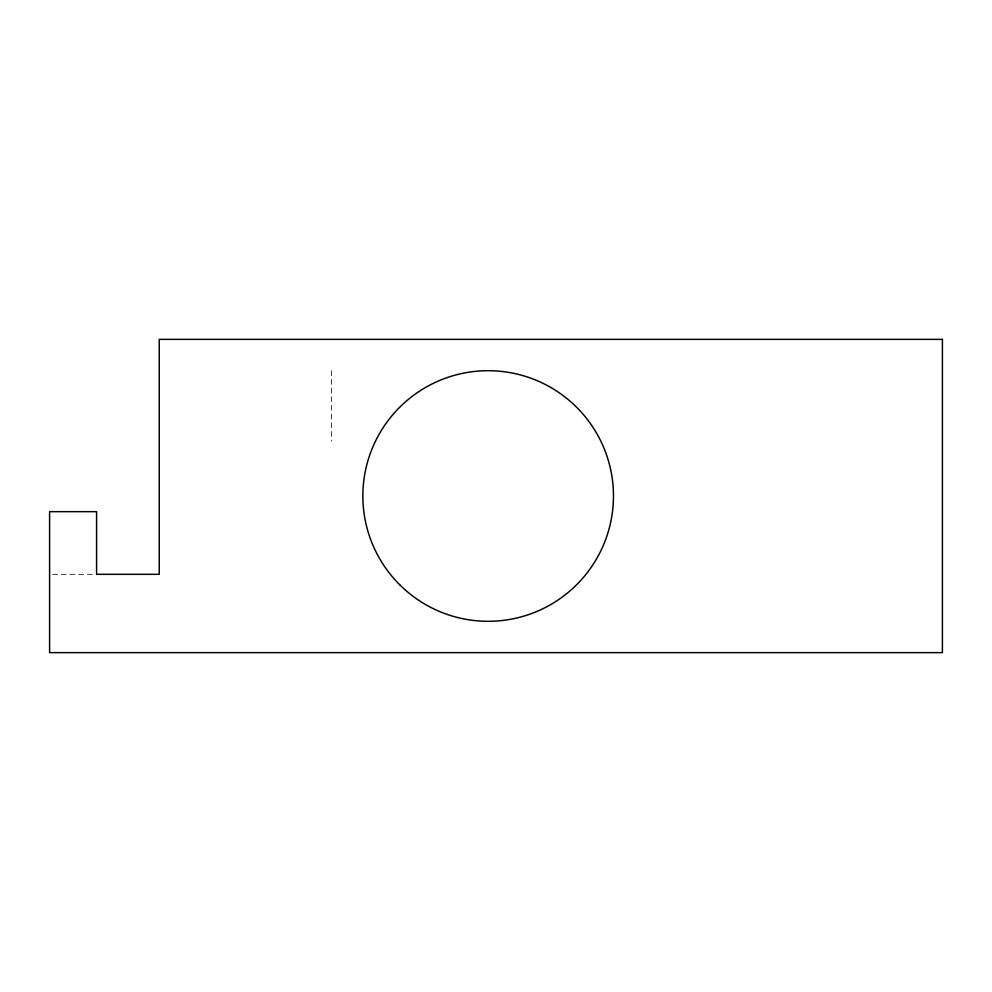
<?xml version="1.0" encoding="UTF-8"?>
<svg xmlns="http://www.w3.org/2000/svg" width="992" height="992" viewBox="0 0 992 992"><rect width="100%" height="100%" fill="white"/><g stroke="black" fill="none" stroke-linecap="round" stroke-linejoin="round"><path stroke-width="0.74" stroke-dasharray="4.96 3.72" d="M52.626 574.318L93.558 574.318M331.539 370.698L331.539 441.18"/><path stroke-width="1.49" d="M942.4 339.363L159.241 339.363L159.241 574.318L96.584 574.318L96.584 511.661L49.6 511.661L49.6 652.637L942.4 652.637L942.4 339.363M399.565 584.61A125.302 125.302 0 0 0 609.2 528.426A125.302 125.302 0 0 0 455.737 374.964A125.302 125.302 0 0 0 399.565 584.61"/></g></svg>
